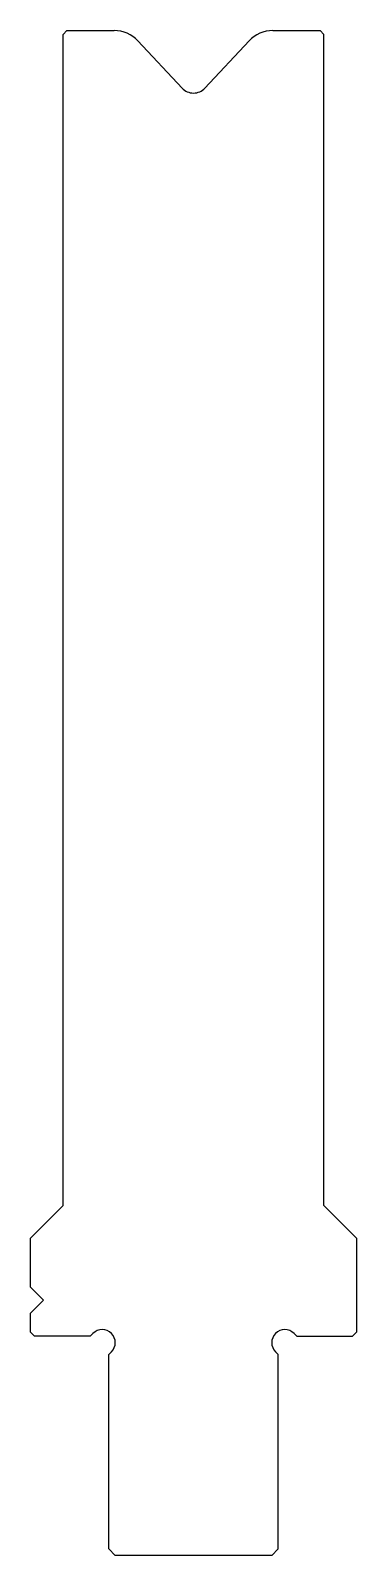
# Model space of a CAD drawing. Header units: metres. Extents: x -12 to 12, y -15 to 102.
import ezdxf

# ---------------------------------------------------------------- set-up
doc = ezdxf.new("R2010")
doc.units = ezdxf.units.M

msp = doc.modelspace()

# ---------------------------------------------------------------- linework, layer by layer
for p, q in [((-9.7, 101.8), (-10, 101.5)), ((-9.7, 101.8), (-6.084827, 101.8)), ((6.084827, 101.8), (9.7, 101.8)), ((10, 101.5), (9.7, 101.8)), ((-10, 11.8), (-10, 101.5)), ((-4.258974, 101.007706), (-0.876409, 97.391122)), ((0.876409, 97.391122), (4.258974, 101.007706)), ((10, 11.8), (10, 101.5)), ((-12.5, 9.3), (-10, 11.8)), ((12.5, 9.3), (10, 11.8)), ((-12.5, 5.55), (-12.5, 9.3)), ((12.5, 9.3), (12.5, 2.1)), ((-12.5, 5.55), (-11.5, 4.55)), ((-11.5, 4.55), (-12.5, 3.55)), ((-12.5, 2.1), (-12.5, 3.55)), ((-12.5, 2.1), (-12.2, 1.8)), ((-7.914214, 1.8), (-12.2, 1.8)), ((-7.707107, 2.007107), (-7.914214, 1.8)), ((7.707107, 2.007107), (7.914214, 1.8)), ((7.914214, 1.8), (12.2, 1.8)), ((12.2, 1.8), (12.5, 2.1)), ((-6.5, 0.385786), (-6.292893, 0.592893)), ((-6.5, -14.5), (-6.5, 0.385786)), ((6.5, 0.385786), (6.292893, 0.592893)), ((6.5, -14.5), (6.5, 0.385786)), ((-6.5, -14.5), (-6, -15)), ((6, -15), (-6, -15)), ((6, -15), (6.5, -14.5))]:
    msp.add_line(p, q)
for centre, radius, start, end in [((-6.084827, 99.3), 2.5, 43.085, 90), ((6.084827, 99.3), 2.5, 90, 136.915), ((0, 98.210821), 1.2, 223.085, 316.915), ((-7, 1.3), 1, 315, 135), ((7, 1.3), 1, 45, 225)]:
    msp.add_arc(centre, radius, start, end)

doc.saveas('drawing.dxf')
